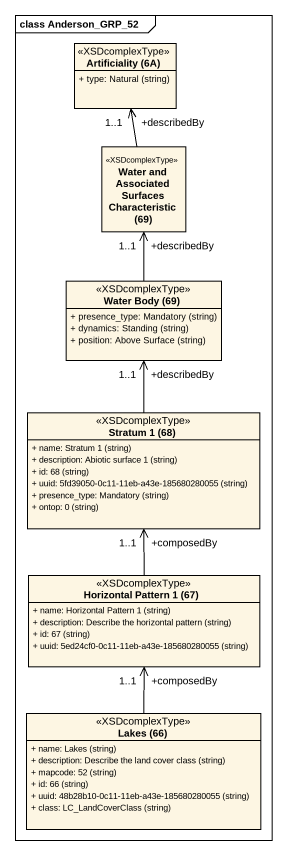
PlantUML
@startuml
mainframe class Anderson_GRP_52
hide circle
hide empty members
skinparam classAttributeIconSize 0
class "Artificiality (6A)" as Artificiality_6A <<XSDcomplexType>> {
  {field} + type: Natural (string)
}
class "Water and Associated Surfaces Characteristic (69)" as Water_and_Associated <<XSDcomplexType>>
class "Water Body (69)" as Water_Body_69 <<XSDcomplexType>> {
  {field} + presence_type: Mandatory (string)
  {field} + dynamics: Standing (string)
  {field} + position: Above Surface (string)
}
class "Stratum 1 (68)" as Stratum_1_68 <<XSDcomplexType>> {
  {field} + name: Stratum 1 (string)
  {field} + description: Abiotic surface 1 (string)
  {field} + id: 68 (string)
  {field} + uuid: 5fd39050-0c11-11eb-a43e-185680280055 (string)
  {field} + presence_type: Mandatory (string)
  {field} + ontop: 0 (string)
}
class "Horizontal Pattern 1 (67)" as Horizontal_Pattern_1_67 <<XSDcomplexType>> {
  {field} + name: Horizontal Pattern 1 (string)
  {field} + description: Describe the horizontal pattern (string)
  {field} + id: 67 (string)
  {field} + uuid: 5ed24cf0-0c11-11eb-a43e-185680280055 (string)
}
class "Lakes (66)" as Lakes_66 <<XSDcomplexType>> {
  {field} + name: Lakes (string)
  {field} + description: Describe the land cover class (string)
  {field} + mapcode: 52 (string)
  {field} + id: 66 (string)
  {field} + uuid: 48b28b10-0c11-11eb-a43e-185680280055 (string)
  {field} + class: LC_LandCoverClass (string)
}
Water_and_Associated -up-> "+describedBy\n1..1" Artificiality_6A
Water_Body_69 -up-> "+describedBy\n1..1" Water_and_Associated
Stratum_1_68 -up-> "+describedBy\n1..1" Water_Body_69
Horizontal_Pattern_1_67 -up-> "+composedBy\n1..1" Stratum_1_68
Lakes_66 -up-> "+composedBy\n1..1" Horizontal_Pattern_1_67
@enduml
